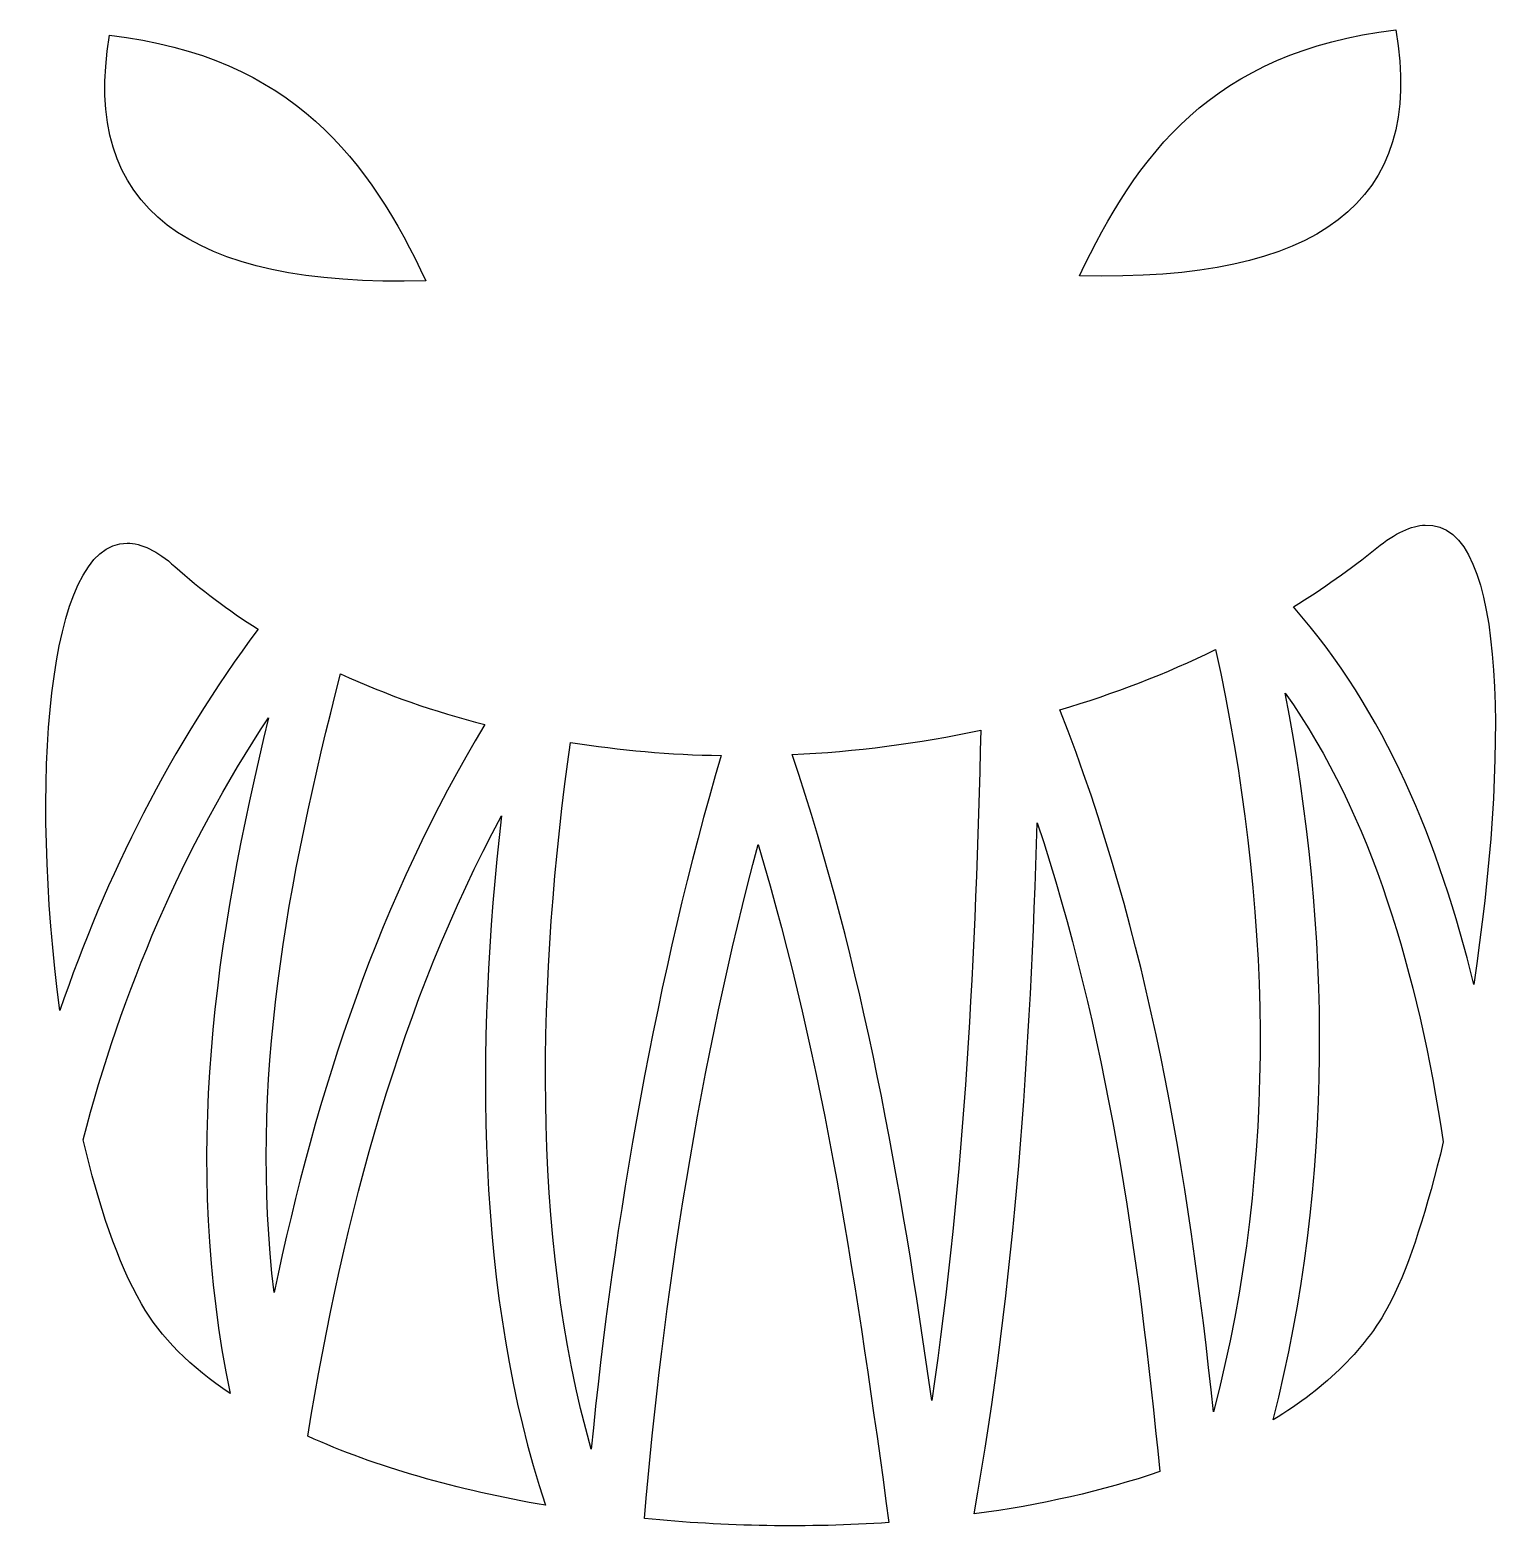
# Model space of a CAD drawing. Header units: centimetres. Extents: x -9.5 to 10, y -9.9 to 10.
import ezdxf

# ---------------------------------------------------------------- set-up
doc = ezdxf.new("R2010")
doc.units = ezdxf.units.CM
doc.header["$MEASUREMENT"] = 0
doc.layers.add('Layer 1', color=7, linetype='Continuous')

msp = doc.modelspace()

# ---------------------------------------------------------------- linework, layer by layer
at = {"layer": 'Layer 1'}
for points, knots in [([(8.54559, 9.96345), (6.10955, 9.68029), (5.10764, 8.29394), (4.35915, 6.71259), (4.35915, 6.71259), (7.5123, 6.62446), (8.93868, 7.68751), (8.54559, 9.96349), (8.54559, 9.96349), (8.54559, 9.96349), (8.54559, 9.96345), (8.54559, 9.96345)], [0, 0, 0, 0, 0.25, 0.25, 0.25, 0.25, 0.5, 0.5, 0.5, 0.5, 1, 1, 1, 1]), ([(-8.47842, 9.8937), (-8.87143, 7.61773), (-7.44509, 6.55594), (-4.2919, 6.64411), (-4.2919, 6.64411), (-5.04047, 8.22541), (-6.04238, 9.61046), (-8.47842, 9.8937)], [0, 0, 0, 0, 0.33333333, 0.33333333, 0.33333333, 0.33333333, 1, 1, 1, 1]), ([(8.93303, 3.41434), (8.75086, 3.40591), (8.53741, 3.31019), (8.29123, 3.11115), (8.29123, 3.11115), (7.94406, 2.83044), (7.57581, 2.57081), (7.18963, 2.33239), (7.18963, 2.33239), (8.40002, 0.95097), (9.12248, -0.79036), (9.57478, -2.66186), (9.57478, -2.66186), (10.02218, 0.26924), (10.04284, 3.46548), (8.93298, 3.41429), (8.93298, 3.41429), (8.93298, 3.41429), (8.93303, 3.41434), (8.93303, 3.41434)], [0, 0, 0, 0, 0.16666667, 0.16666667, 0.16666667, 0.16666667, 0.33333333, 0.33333333, 0.33333333, 0.33333333, 0.5, 0.5, 0.5, 0.5, 0.66666667, 0.66666667, 0.66666667, 0.66666667, 1, 1, 1, 1]), ([(-8.2451, 3.17575), (-9.31912, 3.18688), (-9.5332, -0.05423), (-9.13725, -3.00848), (-9.13725, -3.00848), (-8.52893, -1.22878), (-7.66643, 0.49344), (-6.51364, 2.03717), (-6.51364, 2.03717), (-6.90589, 2.28512), (-7.27477, 2.56069), (-7.61393, 2.86472), (-7.61393, 2.86472), (-7.85041, 3.07682), (-8.06049, 3.17381), (-8.2451, 3.17571), (-8.2451, 3.17571), (-8.2451, 3.17571), (-8.2451, 3.17575), (-8.2451, 3.17575)], [0, 0, 0, 0, 0.16666667, 0.16666667, 0.16666667, 0.16666667, 0.33333333, 0.33333333, 0.33333333, 0.33333333, 0.5, 0.5, 0.5, 0.5, 0.66666667, 0.66666667, 0.66666667, 0.66666667, 1, 1, 1, 1]), ([(6.15914, 1.76705), (5.50351, 1.44729), (4.81238, 1.18108), (4.09818, 0.96982), (4.09818, 0.96982), (5.27551, -2.02714), (5.80113, -5.18038), (6.13017, -8.31894), (6.13017, -8.31894), (7.00364, -4.97629), (6.89215, -1.5883), (6.15918, 1.76705), (6.15918, 1.76705), (6.15918, 1.76705), (6.15914, 1.76705), (6.15914, 1.76705)], [0, 0, 0, 0, 0.2, 0.2, 0.2, 0.2, 0.4, 0.4, 0.4, 0.4, 0.6, 0.6, 0.6, 0.6, 1, 1, 1, 1]), ([(-5.42124, 1.44552), (-6.13358, -1.31214), (-6.63357, -3.97669), (-6.30145, -6.74029), (-6.30145, -6.74029), (-5.74205, -4.05891), (-4.89911, -1.51197), (-3.51179, 0.77489), (-3.51179, 0.77489), (-4.17889, 0.94512), (-4.81929, 1.16815), (-5.42124, 1.44557), (-5.42124, 1.44557), (-5.42124, 1.44557), (-5.42124, 1.44552), (-5.42124, 1.44552)], [0, 0, 0, 0, 0.2, 0.2, 0.2, 0.2, 0.4, 0.4, 0.4, 0.4, 0.6, 0.6, 0.6, 0.6, 1, 1, 1, 1]), ([(7.08156, 1.18859), (7.68806, -1.98864), (7.73812, -5.22326), (6.92082, -8.42305), (6.92082, -8.42305), (7.62346, -7.99779), (8.16887, -7.47225), (8.48761, -6.83909), (8.48761, -6.83909), (8.72742, -6.36284), (8.96423, -5.61896), (9.17284, -4.7465), (9.17284, -4.7465), (8.83381, -2.52669), (8.23165, -0.43373), (7.08165, 1.18864), (7.08165, 1.18864), (7.08165, 1.18864), (7.08156, 1.18859), (7.08156, 1.18859)], [0, 0, 0, 0, 0.16666667, 0.16666667, 0.16666667, 0.16666667, 0.33333333, 0.33333333, 0.33333333, 0.33333333, 0.5, 0.5, 0.5, 0.5, 0.66666667, 0.66666667, 0.66666667, 0.66666667, 1, 1, 1, 1]), ([(-6.37394, 0.86575), (-7.51526, -0.84863), (-8.31999, -2.76597), (-8.82896, -4.71881), (-8.82896, -4.71881), (-8.62689, -5.58254), (-8.36731, -6.34455), (-8.05805, -6.88785), (-8.05805, -6.88785), (-7.80639, -7.3299), (-7.40242, -7.72687), (-6.88393, -8.07513), (-6.88393, -8.07513), (-7.52404, -4.98447), (-7.08794, -2.06113), (-6.37395, 0.86574), (-6.37395, 0.86574), (-6.37395, 0.86574), (-6.37394, 0.86575), (-6.37394, 0.86575)], [0, 0, 0, 0, 0.16666667, 0.16666667, 0.16666667, 0.16666667, 0.33333333, 0.33333333, 0.33333333, 0.33333333, 0.5, 0.5, 0.5, 0.5, 0.66666667, 0.66666667, 0.66666667, 0.66666667, 1, 1, 1, 1]), ([(3.0506, 0.70239), (2.23001, 0.52486), (1.39142, 0.41628), (0.55341, 0.37824), (0.55341, 0.37824), (1.50316, -2.43002), (1.99437, -5.29883), (2.40357, -8.16478), (2.40357, -8.16478), (2.84001, -5.17996), (2.98528, -2.23757), (3.0506, 0.7023), (3.0506, 0.7023), (3.0506, 0.7023), (3.0506, 0.70239), (3.0506, 0.70239)], [0, 0, 0, 0, 0.2, 0.2, 0.2, 0.2, 0.4, 0.4, 0.4, 0.4, 0.6, 0.6, 0.6, 0.6, 1, 1, 1, 1]), ([(-2.37853, 0.53899), (-2.81606, -2.54265), (-2.90968, -5.97284), (-2.10444, -8.81176), (-2.10444, -8.81176), (-1.81011, -5.77862), (-1.23544, -2.50934), (-0.38483, 0.36509), (-0.38483, 0.36509), (-1.0591, 0.3769), (-1.72695, 0.43412), (-2.37853, 0.53903), (-2.37853, 0.53903), (-2.37853, 0.53903), (-2.37853, 0.53899), (-2.37853, 0.53899)], [0, 0, 0, 0, 0.2, 0.2, 0.2, 0.2, 0.4, 0.4, 0.4, 0.4, 0.6, 0.6, 0.6, 0.6, 1, 1, 1, 1]), ([(-3.29307, -0.4334), (-4.62263, -2.90554), (-5.37511, -5.68559), (-5.85604, -8.63908), (-5.85604, -8.63908), (-4.95672, -9.046), (-3.87444, -9.35362), (-2.7093, -9.55362), (-2.7093, -9.55362), (-3.6359, -6.76691), (-3.64163, -3.47713), (-3.29307, -0.43345), (-3.29307, -0.43345), (-3.29307, -0.43345), (-3.29307, -0.4334), (-3.29307, -0.4334)], [0, 0, 0, 0, 0.2, 0.2, 0.2, 0.2, 0.4, 0.4, 0.4, 0.4, 0.6, 0.6, 0.6, 0.6, 1, 1, 1, 1]), ([(3.79908, -0.52702), (3.70791, -3.53419), (3.51204, -6.56842), (2.96361, -9.66819), (2.96361, -9.66819), (3.83902, -9.55037), (4.67162, -9.36471), (5.41989, -9.1082), (5.41989, -9.1082), (5.13863, -6.1938), (4.71442, -3.28915), (3.79912, -0.52702), (3.79912, -0.52702), (3.79912, -0.52702), (3.79908, -0.52702), (3.79908, -0.52702)], [0, 0, 0, 0, 0.2, 0.2, 0.2, 0.2, 0.4, 0.4, 0.4, 0.4, 0.6, 0.6, 0.6, 0.6, 1, 1, 1, 1]), ([(0.10411, -0.81038), (-0.65744, -3.65908), (-1.16472, -6.84065), (-1.39817, -9.72891), (-1.39817, -9.72891), (-0.33166, -9.8342), (0.76876, -9.85415), (1.83557, -9.78162), (1.83557, -9.78162), (1.41937, -6.74532), (0.98428, -3.73212), (0.10415, -0.81038), (0.10415, -0.81038), (0.10415, -0.81038), (0.10411, -0.81038), (0.10411, -0.81038)], [0, 0, 0, 0, 0.2, 0.2, 0.2, 0.2, 0.4, 0.4, 0.4, 0.4, 0.6, 0.6, 0.6, 0.6, 1, 1, 1, 1])]:
    msp.add_open_spline(points, degree=3, knots=knots, dxfattribs=at)

doc.saveas('drawing.dxf')
